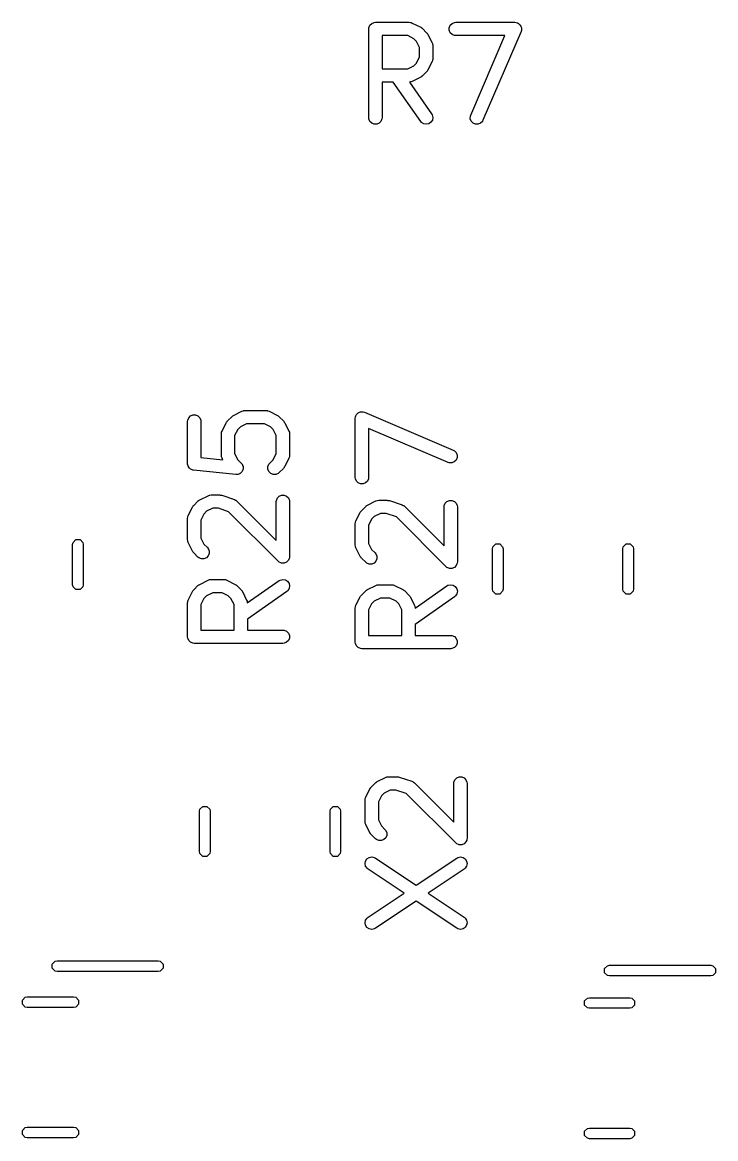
# Model space of a CAD drawing. Header units: inches. Extents: x 1.99 to 4.41, y -4.34 to -2.1.
# Drawn here: x 3.2031 to 3.5106, y -3.0451 to -2.5494 of the extents above; entities that cross this region are included whole.
import ezdxf

# ---------------------------------------------------------------- set-up
doc = ezdxf.new("R2010")
doc.units = ezdxf.units.IN
doc.header["$MEASUREMENT"] = 0
doc.layers.add('BLACK', color=250, linetype='CONTINUOUS')

msp = doc.modelspace()

# ---------------------------------------------------------------- linework, layer by layer
at = {"layer": 'BLACK', "linetype": 'CONTINUOUS'}
for p, q in [((3.35677, -2.55236), (3.35682, -2.55178)), ((3.35677, -2.59173), (3.35677, -2.55236)), ((3.35682, -2.55178), (3.35727, -2.55071)), ((3.35727, -2.55071), (3.35808, -2.5499)), ((3.35808, -2.5499), (3.35914, -2.54946)), ((3.35914, -2.54946), (3.35972, -2.5494)), ((3.35972, -2.5494), (3.37472, -2.5494)), ((3.37472, -2.5494), (3.37529, -2.54946)), ((3.37529, -2.54946), (3.37539, -2.5495)), ((3.37539, -2.5495), (3.3755, -2.54951)), ((3.3755, -2.54951), (3.37604, -2.54971)), ((3.37604, -2.54971), (3.37979, -2.55159)), ((3.37979, -2.55159), (3.38004, -2.55174)), ((3.38004, -2.55174), (3.38011, -2.55177)), ((3.38011, -2.55177), (3.38019, -2.55184)), ((3.38019, -2.55184), (3.38028, -2.5519)), ((3.38028, -2.5519), (3.38033, -2.55196)), ((3.38033, -2.55196), (3.38056, -2.55214)), ((3.38056, -2.55214), (3.38243, -2.55402)), ((3.39245, -2.55178), (3.39289, -2.55071)), ((3.39245, -2.55293), (3.39245, -2.55178)), ((3.39289, -2.55071), (3.3937, -2.5499)), ((3.3937, -2.5499), (3.39477, -2.54946)), ((3.39477, -2.54946), (3.39534, -2.5494)), ((3.39534, -2.5494), (3.42159, -2.5494)), ((3.42159, -2.5494), (3.42216, -2.54946)), ((3.42216, -2.54946), (3.42218, -2.54947)), ((3.42218, -2.54947), (3.4222, -2.54947)), ((3.4222, -2.54947), (3.42271, -2.54969)), ((3.42271, -2.54969), (3.42323, -2.5499)), ((3.42323, -2.5499), (3.42324, -2.54991)), ((3.42324, -2.54991), (3.42326, -2.54992)), ((3.42326, -2.54992), (3.42365, -2.55032)), ((3.42365, -2.55032), (3.42404, -2.55071)), ((3.42404, -2.55071), (3.42405, -2.55073)), ((3.42405, -2.55073), (3.42406, -2.55074)), ((3.42406, -2.55074), (3.42427, -2.55126)), ((3.42427, -2.55126), (3.42448, -2.55178)), ((3.42448, -2.55178), (3.42448, -2.5518)), ((3.42448, -2.5518), (3.42449, -2.55181)), ((3.42449, -2.55181), (3.42448, -2.55237)), ((3.42448, -2.55237), (3.42448, -2.55293)), ((3.37402, -2.55531), (3.36267, -2.55531)), ((3.36267, -2.55531), (3.36267, -2.57002)), ((3.37672, -2.55666), (3.37402, -2.55531)), ((3.37792, -2.55785), (3.37672, -2.55666)), ((3.38243, -2.55402), (3.38262, -2.55424)), ((3.38262, -2.55424), (3.38268, -2.55429)), ((3.38268, -2.55429), (3.38273, -2.55438)), ((3.38273, -2.55438), (3.3828, -2.55446)), ((3.3828, -2.55446), (3.38283, -2.55454)), ((3.38283, -2.55454), (3.38298, -2.55478)), ((3.38298, -2.55478), (3.38486, -2.55853)), ((3.39289, -2.554), (3.39245, -2.55293)), ((3.3937, -2.55481), (3.39289, -2.554)), ((3.39477, -2.55525), (3.3937, -2.55481)), ((3.39534, -2.55531), (3.39477, -2.55525)), ((3.41711, -2.55531), (3.39534, -2.55531)), ((3.402, -2.59056), (3.41711, -2.55531)), ((3.4243, -2.55352), (3.40743, -2.59289)), ((3.42448, -2.55297), (3.4243, -2.55352)), ((3.42448, -2.55293), (3.42448, -2.55295)), ((3.42448, -2.55295), (3.42448, -2.55297)), ((3.37927, -2.56055), (3.37792, -2.55785)), ((3.37927, -2.56478), (3.37927, -2.56055)), ((3.38486, -2.55853), (3.38507, -2.55907)), ((3.38507, -2.55907), (3.38507, -2.55918)), ((3.38507, -2.55918), (3.38511, -2.55928)), ((3.38511, -2.55928), (3.38517, -2.55985)), ((3.38517, -2.55985), (3.38517, -2.56548)), ((3.37672, -2.56868), (3.37792, -2.56748)), ((3.37792, -2.56748), (3.37927, -2.56478)), ((3.38486, -2.5668), (3.38298, -2.57055)), ((3.38507, -2.56626), (3.38486, -2.5668)), ((3.38511, -2.56605), (3.38507, -2.56615)), ((3.38507, -2.56615), (3.38507, -2.56626)), ((3.38517, -2.56548), (3.38511, -2.56605)), ((3.36267, -2.57002), (3.37402, -2.57002)), ((3.37402, -2.57002), (3.37672, -2.56868)), ((3.38243, -2.57132), (3.38056, -2.57319)), ((3.38262, -2.57109), (3.38243, -2.57132)), ((3.38268, -2.57104), (3.38262, -2.57109)), ((3.38273, -2.57095), (3.38268, -2.57104)), ((3.3828, -2.57087), (3.38273, -2.57095)), ((3.38283, -2.5708), (3.3828, -2.57087)), ((3.38298, -2.57055), (3.38283, -2.5708)), ((3.36756, -2.57593), (3.36267, -2.57593)), ((3.36267, -2.57593), (3.36267, -2.59173)), ((3.3798, -2.59342), (3.36756, -2.57593)), ((3.37529, -2.57587), (3.37476, -2.57593)), ((3.37476, -2.57593), (3.38464, -2.59003)), ((3.37539, -2.57583), (3.37529, -2.57587)), ((3.3755, -2.57583), (3.37539, -2.57583)), ((3.37604, -2.57562), (3.3755, -2.57583)), ((3.37979, -2.57374), (3.37604, -2.57562)), ((3.38004, -2.57359), (3.37979, -2.57374)), ((3.38011, -2.57356), (3.38004, -2.57359)), ((3.38019, -2.57349), (3.38011, -2.57356)), ((3.38028, -2.57344), (3.38019, -2.57349)), ((3.38033, -2.57338), (3.38028, -2.57344)), ((3.38056, -2.57319), (3.38033, -2.57338)), ((3.35682, -2.5923), (3.35677, -2.59173)), ((3.35727, -2.59337), (3.35682, -2.5923)), ((3.36262, -2.5923), (3.36218, -2.59337)), ((3.36267, -2.59173), (3.36262, -2.5923)), ((3.38464, -2.59003), (3.38492, -2.59054)), ((3.38492, -2.59054), (3.38517, -2.59166)), ((3.38517, -2.59166), (3.38497, -2.5928)), ((3.40181, -2.59227), (3.40183, -2.59111)), ((3.40224, -2.59334), (3.40181, -2.59227)), ((3.40183, -2.59111), (3.402, -2.59056)), ((3.35808, -2.59418), (3.35727, -2.59337)), ((3.35914, -2.59462), (3.35808, -2.59418)), ((3.3603, -2.59462), (3.35914, -2.59462)), ((3.36136, -2.59418), (3.3603, -2.59462)), ((3.36218, -2.59337), (3.36136, -2.59418)), ((3.38018, -2.59386), (3.3798, -2.59342)), ((3.38115, -2.59448), (3.38018, -2.59386)), ((3.38228, -2.59468), (3.38115, -2.59448)), ((3.38341, -2.59443), (3.38228, -2.59468)), ((3.38435, -2.59377), (3.38341, -2.59443)), ((3.38497, -2.5928), (3.38435, -2.59377)), ((3.40304, -2.59416), (3.40224, -2.59334)), ((3.4041, -2.59461), (3.40304, -2.59416)), ((3.40526, -2.59463), (3.4041, -2.59461)), ((3.40633, -2.5942), (3.40526, -2.59463)), ((3.40715, -2.5934), (3.40633, -2.5942)), ((3.40743, -2.59289), (3.40715, -2.5934)), ((3.27637, -2.7266), (3.27643, -2.72603)), ((3.27643, -2.72603), (3.27687, -2.72496)), ((3.27687, -2.72496), (3.27768, -2.72415)), ((3.27768, -2.72415), (3.27875, -2.72371)), ((3.27875, -2.72371), (3.2799, -2.72371)), ((3.2799, -2.72371), (3.28096, -2.72415)), ((3.28096, -2.72415), (3.28178, -2.72496)), ((3.28178, -2.72496), (3.28222, -2.72603)), ((3.28222, -2.72603), (3.28228, -2.7266)), ((3.29411, -2.72639), (3.29598, -2.72451)), ((3.29598, -2.72451), (3.29621, -2.72433)), ((3.29621, -2.72433), (3.29626, -2.72427)), ((3.29626, -2.72427), (3.29635, -2.72421)), ((3.29635, -2.72421), (3.29643, -2.72415)), ((3.29643, -2.72415), (3.2965, -2.72412)), ((3.2965, -2.72412), (3.29675, -2.72396)), ((3.29675, -2.72396), (3.3005, -2.72209)), ((3.3005, -2.72209), (3.30104, -2.72188)), ((3.30104, -2.72188), (3.30115, -2.72187)), ((3.30115, -2.72187), (3.30124, -2.72183)), ((3.30124, -2.72183), (3.30182, -2.72178)), ((3.30182, -2.72178), (3.31119, -2.72178)), ((3.31119, -2.72178), (3.31177, -2.72183)), ((3.31177, -2.72183), (3.31187, -2.72187)), ((3.31187, -2.72187), (3.31197, -2.72188)), ((3.31197, -2.72188), (3.31252, -2.72209)), ((3.31252, -2.72209), (3.31626, -2.72396)), ((3.31626, -2.72396), (3.31651, -2.72412)), ((3.31651, -2.72412), (3.31658, -2.72415)), ((3.31658, -2.72415), (3.31667, -2.72421)), ((3.31667, -2.72421), (3.31675, -2.72427)), ((3.31675, -2.72427), (3.31681, -2.72433)), ((3.31681, -2.72433), (3.31703, -2.72451)), ((3.31703, -2.72451), (3.31891, -2.72639)), ((3.35078, -2.72522), (3.35084, -2.72464)), ((3.35078, -2.75146), (3.35078, -2.72522)), ((3.35084, -2.7246), (3.35106, -2.72409)), ((3.35084, -2.72462), (3.35084, -2.7246)), ((3.35084, -2.72464), (3.35084, -2.72462)), ((3.35106, -2.72409), (3.35128, -2.72358)), ((3.35128, -2.72358), (3.35129, -2.72356)), ((3.35129, -2.72356), (3.3513, -2.72355)), ((3.3513, -2.72355), (3.3517, -2.72315)), ((3.3517, -2.72315), (3.35209, -2.72276)), ((3.35209, -2.72276), (3.35211, -2.72275)), ((3.35211, -2.72275), (3.35212, -2.72274)), ((3.35212, -2.72274), (3.35264, -2.72253)), ((3.35264, -2.72253), (3.35316, -2.72232)), ((3.35316, -2.72232), (3.35318, -2.72232)), ((3.35318, -2.72232), (3.35319, -2.72231)), ((3.35319, -2.72231), (3.35375, -2.72232)), ((3.35375, -2.72232), (3.35431, -2.72232)), ((3.35431, -2.72232), (3.35433, -2.72233)), ((3.35433, -2.72233), (3.35434, -2.72233)), ((3.35434, -2.72233), (3.3549, -2.7225)), ((3.3549, -2.7225), (3.39427, -2.73937)), ((3.27637, -2.74535), (3.27637, -2.7266)), ((3.28228, -2.7266), (3.28228, -2.74268)), ((3.29147, -2.73145), (3.29168, -2.73091)), ((3.29168, -2.73091), (3.29356, -2.72716)), ((3.29356, -2.72716), (3.29371, -2.72691)), ((3.29371, -2.72691), (3.29374, -2.72684)), ((3.29374, -2.72684), (3.29381, -2.72676)), ((3.29381, -2.72676), (3.29386, -2.72667)), ((3.29386, -2.72667), (3.29392, -2.72662)), ((3.29392, -2.72662), (3.29411, -2.72639)), ((3.29862, -2.73023), (3.29727, -2.73292)), ((3.29982, -2.72903), (3.29862, -2.73023)), ((3.30252, -2.72768), (3.29982, -2.72903)), ((3.3105, -2.72768), (3.30252, -2.72768)), ((3.31319, -2.72903), (3.3105, -2.72768)), ((3.31439, -2.73023), (3.31319, -2.72903)), ((3.31574, -2.73292), (3.31439, -2.73023)), ((3.31891, -2.72639), (3.31909, -2.72662)), ((3.31909, -2.72662), (3.31915, -2.72667)), ((3.31915, -2.72667), (3.31921, -2.72676)), ((3.31921, -2.72676), (3.31927, -2.72684)), ((3.31927, -2.72684), (3.3193, -2.72691)), ((3.3193, -2.72691), (3.31946, -2.72716)), ((3.31946, -2.72716), (3.32133, -2.73091)), ((3.32133, -2.73091), (3.32154, -2.73145)), ((3.39194, -2.7448), (3.35669, -2.72969)), ((3.35669, -2.72969), (3.35669, -2.75146)), ((3.29137, -2.73223), (3.29143, -2.73165)), ((3.29137, -2.7416), (3.29137, -2.73223)), ((3.29143, -2.73165), (3.29147, -2.73155)), ((3.29147, -2.73155), (3.29147, -2.73145)), ((3.29727, -2.73292), (3.29727, -2.7409)), ((3.31574, -2.7409), (3.31574, -2.73292)), ((3.32154, -2.73145), (3.32155, -2.73155)), ((3.32155, -2.73155), (3.32159, -2.73165)), ((3.32159, -2.73165), (3.32165, -2.73223)), ((3.32165, -2.73223), (3.32165, -2.7416)), ((3.29727, -2.7409), (3.29862, -2.7436)), ((3.31439, -2.7436), (3.31574, -2.7409)), ((3.39427, -2.73937), (3.39477, -2.73965)), ((3.39477, -2.73965), (3.39558, -2.74048)), ((3.39558, -2.74048), (3.39601, -2.74155)), ((3.27639, -2.74556), (3.27637, -2.74535)), ((3.27638, -2.74564), (3.27639, -2.74556)), ((3.27641, -2.74571), (3.27638, -2.74564)), ((3.27643, -2.74593), (3.27641, -2.74571)), ((3.27659, -2.74633), (3.27643, -2.74593)), ((3.28228, -2.74268), (3.29205, -2.74366)), ((3.29143, -2.74218), (3.29137, -2.7416)), ((3.29147, -2.74228), (3.29143, -2.74218)), ((3.29147, -2.74238), (3.29147, -2.74228)), ((3.29168, -2.74292), (3.29147, -2.74238)), ((3.29205, -2.74366), (3.29168, -2.74292)), ((3.29862, -2.7436), (3.30016, -2.74514)), ((3.30016, -2.74514), (3.30053, -2.74558)), ((3.30053, -2.74558), (3.30058, -2.74572)), ((3.30058, -2.74572), (3.30068, -2.74584)), ((3.30068, -2.74584), (3.3008, -2.74625)), ((3.31205, -2.74665), (3.31249, -2.74558)), ((3.31249, -2.74558), (3.31286, -2.74514)), ((3.31286, -2.74514), (3.31439, -2.7436)), ((3.32133, -2.74292), (3.31946, -2.74667)), ((3.32154, -2.74238), (3.32133, -2.74292)), ((3.32155, -2.74228), (3.32154, -2.74238)), ((3.32159, -2.74218), (3.32155, -2.74228)), ((3.32165, -2.7416), (3.32159, -2.74218)), ((3.39249, -2.74498), (3.39194, -2.7448)), ((3.39364, -2.74499), (3.39249, -2.74498)), ((3.39471, -2.74456), (3.39364, -2.74499)), ((3.39554, -2.74376), (3.39471, -2.74456)), ((3.39599, -2.7427), (3.39554, -2.74376)), ((3.39601, -2.74155), (3.39599, -2.7427)), ((3.27672, -2.74674), (3.27659, -2.74633)), ((3.27681, -2.74685), (3.27672, -2.74674)), ((3.27687, -2.74699), (3.27681, -2.74685)), ((3.27717, -2.7473), (3.27687, -2.74699)), ((3.27745, -2.74763), (3.27717, -2.7473)), ((3.27758, -2.7477), (3.27745, -2.74763)), ((3.27768, -2.74781), (3.27758, -2.7477)), ((3.27808, -2.74797), (3.27768, -2.74781)), ((3.27846, -2.74817), (3.27808, -2.74797)), ((3.27868, -2.74822), (3.27846, -2.74817)), ((3.27875, -2.74825), (3.27868, -2.74822)), ((3.27882, -2.74825), (3.27875, -2.74825)), ((3.27903, -2.74829), (3.27882, -2.74825)), ((3.29778, -2.75016), (3.27903, -2.74829)), ((3.29836, -2.75016), (3.29778, -2.75016)), ((3.2985, -2.75012), (3.29836, -2.75016)), ((3.29865, -2.75012), (3.2985, -2.75012)), ((3.29905, -2.74996), (3.29865, -2.75012)), ((3.29946, -2.74983), (3.29905, -2.74996)), ((3.29957, -2.74974), (3.29946, -2.74983)), ((3.29971, -2.74968), (3.29957, -2.74974)), ((3.30002, -2.74938), (3.29971, -2.74968)), ((3.30035, -2.7491), (3.30002, -2.74938)), ((3.30042, -2.74897), (3.30035, -2.7491)), ((3.30053, -2.74887), (3.30042, -2.74897)), ((3.30069, -2.74847), (3.30053, -2.74887)), ((3.3009, -2.74809), (3.30069, -2.74847)), ((3.3008, -2.74625), (3.30097, -2.74665)), ((3.30091, -2.74794), (3.3009, -2.74809)), ((3.30097, -2.7478), (3.30091, -2.74794)), ((3.30097, -2.74665), (3.30097, -2.7468)), ((3.30097, -2.7468), (3.30101, -2.74694)), ((3.30101, -2.74694), (3.30097, -2.74737)), ((3.30097, -2.74737), (3.30097, -2.7478)), ((3.31205, -2.7478), (3.31205, -2.74665)), ((3.31249, -2.74887), (3.31205, -2.7478)), ((3.3133, -2.74968), (3.31249, -2.74887)), ((3.31437, -2.75012), (3.3133, -2.74968)), ((3.31552, -2.75012), (3.31437, -2.75012)), ((3.31658, -2.74968), (3.31552, -2.75012)), ((3.31703, -2.74931), (3.31658, -2.74968)), ((3.31891, -2.74744), (3.31703, -2.74931)), ((3.31909, -2.74721), (3.31891, -2.74744)), ((3.31915, -2.74716), (3.31909, -2.74721)), ((3.31921, -2.74707), (3.31915, -2.74716)), ((3.31927, -2.74699), (3.31921, -2.74707)), ((3.3193, -2.74692), (3.31927, -2.74699)), ((3.31946, -2.74667), (3.3193, -2.74692)), ((3.35084, -2.75204), (3.35078, -2.75146)), ((3.35128, -2.7531), (3.35084, -2.75204)), ((3.35209, -2.75392), (3.35128, -2.7531)), ((3.35316, -2.75436), (3.35209, -2.75392)), ((3.35431, -2.75436), (3.35316, -2.75436)), ((3.35537, -2.75392), (3.35431, -2.75436)), ((3.35619, -2.7531), (3.35537, -2.75392)), ((3.35663, -2.75204), (3.35619, -2.7531)), ((3.35669, -2.75146), (3.35663, -2.75204)), ((3.28175, -2.76146), (3.2855, -2.75958)), ((3.2855, -2.75958), (3.28604, -2.75938)), ((3.28604, -2.75938), (3.28615, -2.75937)), ((3.28615, -2.75937), (3.28625, -2.75933)), ((3.28625, -2.75933), (3.28682, -2.75927)), ((3.28682, -2.75927), (3.29057, -2.75927)), ((3.29057, -2.75927), (3.29086, -2.7593)), ((3.29086, -2.7593), (3.29094, -2.75929)), ((3.29094, -2.75929), (3.29104, -2.75932)), ((3.29104, -2.75932), (3.29115, -2.75933)), ((3.29115, -2.75933), (3.29122, -2.75936)), ((3.29122, -2.75936), (3.29151, -2.75942)), ((3.29151, -2.75942), (3.29713, -2.7613)), ((3.3158, -2.76165), (3.31624, -2.76058)), ((3.31624, -2.76058), (3.31705, -2.75977)), ((3.31705, -2.75977), (3.31812, -2.75933)), ((3.31812, -2.75933), (3.31927, -2.75933)), ((3.31927, -2.75933), (3.32033, -2.75977)), ((3.32033, -2.75977), (3.32115, -2.76058)), ((3.32115, -2.76058), (3.32159, -2.76165)), ((3.27668, -2.7684), (3.27856, -2.76465)), ((3.27856, -2.76465), (3.27871, -2.7644)), ((3.27871, -2.7644), (3.27874, -2.76433)), ((3.27874, -2.76433), (3.27881, -2.76425)), ((3.27881, -2.76425), (3.27887, -2.76416)), ((3.27887, -2.76416), (3.27892, -2.76411)), ((3.27892, -2.76411), (3.27911, -2.76389)), ((3.27911, -2.76389), (3.28099, -2.76201)), ((3.28099, -2.76201), (3.28121, -2.76182)), ((3.28121, -2.76182), (3.28126, -2.76177)), ((3.28126, -2.76177), (3.28135, -2.76171)), ((3.28135, -2.76171), (3.28143, -2.76164)), ((3.28143, -2.76164), (3.2815, -2.76161)), ((3.2815, -2.76161), (3.28175, -2.76146)), ((3.28752, -2.76518), (3.28482, -2.76652)), ((3.29009, -2.76518), (3.28752, -2.76518)), ((3.2946, -2.76668), (3.29009, -2.76518)), ((3.29713, -2.7613), (3.29766, -2.76153)), ((3.29766, -2.76153), (3.29774, -2.7616)), ((3.29774, -2.7616), (3.29784, -2.76164)), ((3.29784, -2.76164), (3.29828, -2.76201)), ((3.29828, -2.76201), (3.31574, -2.77947)), ((3.31574, -2.76222), (3.3158, -2.76165)), ((3.31574, -2.77947), (3.31574, -2.76222)), ((3.32159, -2.76165), (3.32165, -2.76222)), ((3.32165, -2.76222), (3.32165, -2.7866)), ((3.35352, -2.76625), (3.35539, -2.76437)), ((3.35539, -2.76437), (3.35562, -2.76419)), ((3.35562, -2.76419), (3.35567, -2.76413)), ((3.35567, -2.76413), (3.35576, -2.76407)), ((3.35576, -2.76407), (3.35584, -2.76401)), ((3.35584, -2.76401), (3.35591, -2.76398)), ((3.35591, -2.76398), (3.35616, -2.76382)), ((3.35616, -2.76382), (3.35991, -2.76194)), ((3.35991, -2.76194), (3.36045, -2.76174)), ((3.36045, -2.76174), (3.36056, -2.76173)), ((3.36056, -2.76173), (3.36066, -2.76169)), ((3.36066, -2.76169), (3.36123, -2.76163)), ((3.36123, -2.76163), (3.36498, -2.76163)), ((3.36498, -2.76163), (3.36527, -2.76166)), ((3.36527, -2.76166), (3.36535, -2.76166)), ((3.36535, -2.76166), (3.36545, -2.76168)), ((3.36545, -2.76168), (3.36556, -2.76169)), ((3.36556, -2.76169), (3.36563, -2.76172)), ((3.36563, -2.76172), (3.36592, -2.76178)), ((3.36592, -2.76178), (3.37154, -2.76366)), ((3.37154, -2.76366), (3.37207, -2.7639)), ((3.37207, -2.7639), (3.37215, -2.76396)), ((3.37215, -2.76396), (3.37225, -2.76401)), ((3.37225, -2.76401), (3.37269, -2.76437)), ((3.37269, -2.76437), (3.39015, -2.78183)), ((3.39015, -2.76459), (3.39021, -2.76401)), ((3.39015, -2.78183), (3.39015, -2.76459)), ((3.39021, -2.76401), (3.39065, -2.76295)), ((3.39065, -2.76295), (3.39146, -2.76213)), ((3.39146, -2.76213), (3.39253, -2.76169)), ((3.39253, -2.76169), (3.39368, -2.76169)), ((3.39368, -2.76169), (3.39474, -2.76213)), ((3.39474, -2.76213), (3.39556, -2.76295)), ((3.39556, -2.76295), (3.396, -2.76401)), ((3.396, -2.76401), (3.39606, -2.76459)), ((3.39606, -2.76459), (3.39606, -2.78896)), ((3.27637, -2.76972), (3.27643, -2.76915)), ((3.27637, -2.7791), (3.27637, -2.76972)), ((3.27643, -2.76915), (3.27647, -2.76905)), ((3.27647, -2.76905), (3.27648, -2.76894)), ((3.27648, -2.76894), (3.27668, -2.7684)), ((3.28363, -2.76772), (3.28228, -2.77042)), ((3.28228, -2.77042), (3.28228, -2.7784)), ((3.28482, -2.76652), (3.28363, -2.76772)), ((3.31661, -2.78868), (3.2946, -2.76668)), ((3.35089, -2.7713), (3.35109, -2.77076)), ((3.35109, -2.77076), (3.35297, -2.76701)), ((3.35297, -2.76701), (3.35312, -2.76677)), ((3.35312, -2.76677), (3.35315, -2.76669)), ((3.35315, -2.76669), (3.35322, -2.76661)), ((3.35322, -2.76661), (3.35328, -2.76652)), ((3.35328, -2.76652), (3.35333, -2.76647)), ((3.35333, -2.76647), (3.35352, -2.76625)), ((3.35803, -2.77008), (3.35669, -2.77278)), ((3.35923, -2.76889), (3.35803, -2.77008)), ((3.36193, -2.76754), (3.35923, -2.76889)), ((3.3645, -2.76754), (3.36193, -2.76754)), ((3.36901, -2.76904), (3.3645, -2.76754)), ((3.39102, -2.79105), (3.36901, -2.76904)), ((3.35078, -2.77208), (3.35084, -2.77151)), ((3.35078, -2.78146), (3.35078, -2.77208)), ((3.35084, -2.77151), (3.35088, -2.77141)), ((3.35088, -2.77141), (3.35089, -2.7713)), ((3.35669, -2.77278), (3.35669, -2.78076)), ((3.22539, -2.78122), (3.22557, -2.78031)), ((3.22557, -2.78031), (3.22685, -2.77904)), ((3.22685, -2.77904), (3.22866, -2.77904)), ((3.22866, -2.77904), (3.22994, -2.78031)), ((3.22994, -2.78031), (3.23012, -2.78122)), ((3.27643, -2.77967), (3.27637, -2.7791)), ((3.27647, -2.77977), (3.27643, -2.77967)), ((3.27648, -2.77988), (3.27647, -2.77977)), ((3.27668, -2.78042), (3.27648, -2.77988)), ((3.27856, -2.78417), (3.27668, -2.78042)), ((3.28228, -2.7784), (3.28363, -2.7811)), ((3.22539, -2.7991), (3.22539, -2.78122)), ((3.23012, -2.78122), (3.23012, -2.7991)), ((3.27871, -2.78441), (3.27856, -2.78417)), ((3.27874, -2.78449), (3.27871, -2.78441)), ((3.27881, -2.78457), (3.27874, -2.78449)), ((3.27887, -2.78466), (3.27881, -2.78457)), ((3.27892, -2.78471), (3.27887, -2.78466)), ((3.27911, -2.78493), (3.27892, -2.78471)), ((3.28099, -2.78681), (3.27911, -2.78493)), ((3.28363, -2.7811), (3.28516, -2.78263)), ((3.28516, -2.78263), (3.28553, -2.78308)), ((3.28553, -2.78308), (3.28597, -2.78414)), ((3.28597, -2.7853), (3.28553, -2.78636)), ((3.28597, -2.78414), (3.28597, -2.7853)), ((3.35084, -2.78203), (3.35078, -2.78146)), ((3.35088, -2.78213), (3.35084, -2.78203)), ((3.35089, -2.78224), (3.35088, -2.78213)), ((3.35109, -2.78278), (3.35089, -2.78224)), ((3.35297, -2.78653), (3.35109, -2.78278)), ((3.35669, -2.78076), (3.35803, -2.78346)), ((3.35803, -2.78346), (3.35957, -2.78499)), ((3.35957, -2.78499), (3.35994, -2.78544)), ((3.35994, -2.78544), (3.36038, -2.78651)), ((3.41161, -2.78319), (3.41179, -2.78228)), ((3.41161, -2.80107), (3.41161, -2.78319)), ((3.41179, -2.78228), (3.41307, -2.781)), ((3.41307, -2.781), (3.41488, -2.781)), ((3.41488, -2.781), (3.41616, -2.78228)), ((3.41616, -2.78228), (3.41634, -2.78319)), ((3.41634, -2.78319), (3.41634, -2.80107)), ((3.46949, -2.78319), (3.46967, -2.78228)), ((3.46949, -2.80107), (3.46949, -2.78319)), ((3.46967, -2.78228), (3.47095, -2.781)), ((3.47095, -2.781), (3.47275, -2.781)), ((3.47275, -2.781), (3.47403, -2.78228)), ((3.47403, -2.78228), (3.47421, -2.78319)), ((3.47421, -2.78319), (3.47421, -2.80107)), ((3.28143, -2.78718), (3.28099, -2.78681)), ((3.2825, -2.78762), (3.28143, -2.78718)), ((3.28365, -2.78762), (3.2825, -2.78762)), ((3.28471, -2.78718), (3.28365, -2.78762)), ((3.28553, -2.78636), (3.28471, -2.78718)), ((3.31705, -2.78905), (3.31661, -2.78868)), ((3.31781, -2.78936), (3.31705, -2.78905)), ((3.31812, -2.78949), (3.31781, -2.78936)), ((3.31927, -2.78949), (3.31812, -2.78949)), ((3.31812, -2.78949), (3.31812, -2.78949)), ((3.32033, -2.78905), (3.31927, -2.78949)), ((3.32115, -2.78824), (3.32033, -2.78905)), ((3.32146, -2.78748), (3.32115, -2.78824)), ((3.32159, -2.78717), (3.32146, -2.78748)), ((3.32165, -2.7866), (3.32159, -2.78717)), ((3.35312, -2.78678), (3.35297, -2.78653)), ((3.35315, -2.78685), (3.35312, -2.78678)), ((3.35322, -2.78693), (3.35315, -2.78685)), ((3.35328, -2.78702), (3.35322, -2.78693)), ((3.35333, -2.78707), (3.35328, -2.78702)), ((3.35352, -2.7873), (3.35333, -2.78707)), ((3.35539, -2.78917), (3.35352, -2.7873)), ((3.35584, -2.78954), (3.35539, -2.78917)), ((3.35691, -2.78998), (3.35584, -2.78954)), ((3.35806, -2.78998), (3.35691, -2.78998)), ((3.35912, -2.78954), (3.35806, -2.78998)), ((3.35994, -2.78872), (3.35912, -2.78954)), ((3.36038, -2.78766), (3.35994, -2.78872)), ((3.36038, -2.78651), (3.36038, -2.78766)), ((3.39556, -2.7906), (3.39474, -2.79141)), ((3.39587, -2.78985), (3.39556, -2.7906)), ((3.396, -2.78953), (3.39587, -2.78985)), ((3.39606, -2.78896), (3.396, -2.78953)), ((3.39146, -2.79141), (3.39102, -2.79105)), ((3.39222, -2.79172), (3.39146, -2.79141)), ((3.39253, -2.79185), (3.39222, -2.79172)), ((3.39368, -2.79185), (3.39253, -2.79185)), ((3.39253, -2.79185), (3.39253, -2.79185)), ((3.39474, -2.79141), (3.39368, -2.79185)), ((3.22557, -2.8), (3.22539, -2.7991)), ((3.22685, -2.80128), (3.22557, -2.8)), ((3.22994, -2.8), (3.22866, -2.80128)), ((3.23012, -2.7991), (3.22994, -2.8)), ((3.27911, -2.80138), (3.28099, -2.79951)), ((3.28099, -2.79951), (3.28121, -2.79932)), ((3.28121, -2.79932), (3.28126, -2.79926)), ((3.28126, -2.79926), (3.28135, -2.7992)), ((3.28135, -2.7992), (3.28143, -2.79914)), ((3.28143, -2.79914), (3.2815, -2.79911)), ((3.2815, -2.79911), (3.28175, -2.79895)), ((3.28175, -2.79895), (3.2855, -2.79708)), ((3.2855, -2.79708), (3.28604, -2.79687)), ((3.28604, -2.79687), (3.28615, -2.79686)), ((3.28615, -2.79686), (3.28625, -2.79682)), ((3.28625, -2.79682), (3.28682, -2.79677)), ((3.28682, -2.79677), (3.29245, -2.79677)), ((3.29245, -2.79677), (3.29302, -2.79682)), ((3.29302, -2.79682), (3.29312, -2.79686)), ((3.29312, -2.79686), (3.29323, -2.79687)), ((3.29323, -2.79687), (3.29377, -2.79708)), ((3.29377, -2.79708), (3.29752, -2.79895)), ((3.29752, -2.79895), (3.29776, -2.79911)), ((3.29776, -2.79911), (3.29784, -2.79914)), ((3.29784, -2.79914), (3.29792, -2.7992)), ((3.29792, -2.7992), (3.29801, -2.79926)), ((3.29801, -2.79926), (3.29806, -2.79932)), ((3.29806, -2.79932), (3.29828, -2.79951)), ((3.29828, -2.79951), (3.30016, -2.80138)), ((3.30289, -2.80717), (3.317, -2.7973)), ((3.317, -2.7973), (3.3175, -2.79702)), ((3.3175, -2.79702), (3.31863, -2.79677)), ((3.31863, -2.79677), (3.31976, -2.79697)), ((3.31976, -2.79697), (3.32074, -2.79759)), ((3.32074, -2.79759), (3.3214, -2.79853)), ((3.3214, -2.79853), (3.32165, -2.79965)), ((3.32165, -2.79965), (3.32145, -2.80079)), ((3.35616, -2.80131), (3.35991, -2.79944)), ((3.35991, -2.79944), (3.36045, -2.79923)), ((3.36045, -2.79923), (3.36056, -2.79923)), ((3.36056, -2.79923), (3.36066, -2.79918)), ((3.36066, -2.79918), (3.36123, -2.79913)), ((3.36123, -2.79913), (3.36686, -2.79913)), ((3.36686, -2.79913), (3.36743, -2.79918)), ((3.36743, -2.79918), (3.36753, -2.79923)), ((3.36753, -2.79923), (3.36764, -2.79923)), ((3.36764, -2.79923), (3.36818, -2.79944)), ((3.36818, -2.79944), (3.37193, -2.80131)), ((3.3773, -2.80954), (3.39141, -2.79966)), ((3.39141, -2.79966), (3.39191, -2.79938)), ((3.39191, -2.79938), (3.39304, -2.79913)), ((3.39304, -2.79913), (3.39417, -2.79933)), ((3.39417, -2.79933), (3.39515, -2.79995)), ((3.39515, -2.79995), (3.39581, -2.80089)), ((3.22866, -2.80128), (3.22685, -2.80128)), ((3.27668, -2.8059), (3.27856, -2.80215)), ((3.27856, -2.80215), (3.27871, -2.8019)), ((3.27871, -2.8019), (3.27874, -2.80183)), ((3.27874, -2.80183), (3.27881, -2.80175)), ((3.27881, -2.80175), (3.27887, -2.80166)), ((3.27887, -2.80166), (3.27892, -2.80161)), ((3.27892, -2.80161), (3.27911, -2.80138)), ((3.28363, -2.80522), (3.28228, -2.80791)), ((3.28482, -2.80402), (3.28363, -2.80522)), ((3.28752, -2.80267), (3.28482, -2.80402)), ((3.29175, -2.80267), (3.28752, -2.80267)), ((3.29445, -2.80402), (3.29175, -2.80267)), ((3.29564, -2.80522), (3.29445, -2.80402)), ((3.29699, -2.80791), (3.29564, -2.80522)), ((3.30016, -2.80138), (3.30034, -2.80161)), ((3.30034, -2.80161), (3.3004, -2.80166)), ((3.3004, -2.80166), (3.30046, -2.80175)), ((3.30046, -2.80175), (3.30053, -2.80183)), ((3.30053, -2.80183), (3.30056, -2.8019)), ((3.30056, -2.8019), (3.30071, -2.80215)), ((3.30071, -2.80215), (3.30259, -2.8059)), ((3.32039, -2.80214), (3.3029, -2.81438)), ((3.32083, -2.80176), (3.32039, -2.80214)), ((3.32145, -2.80079), (3.32083, -2.80176)), ((3.35109, -2.80826), (3.35297, -2.80451)), ((3.35297, -2.80451), (3.35312, -2.80426)), ((3.35312, -2.80426), (3.35315, -2.80419)), ((3.35315, -2.80419), (3.35322, -2.80411)), ((3.35322, -2.80411), (3.35328, -2.80402)), ((3.35328, -2.80402), (3.35333, -2.80397)), ((3.35333, -2.80397), (3.35352, -2.80374)), ((3.35352, -2.80374), (3.35539, -2.80187)), ((3.35539, -2.80187), (3.35562, -2.80168)), ((3.35562, -2.80168), (3.35567, -2.80162)), ((3.35567, -2.80162), (3.35576, -2.80157)), ((3.35576, -2.80157), (3.35584, -2.8015)), ((3.35584, -2.8015), (3.35591, -2.80147)), ((3.35591, -2.80147), (3.35616, -2.80131)), ((3.36193, -2.80503), (3.35923, -2.80638)), ((3.36616, -2.80503), (3.36193, -2.80503)), ((3.36886, -2.80638), (3.36616, -2.80503)), ((3.37193, -2.80131), (3.37217, -2.80147)), ((3.37217, -2.80147), (3.37225, -2.8015)), ((3.37225, -2.8015), (3.37233, -2.80157)), ((3.37233, -2.80157), (3.37242, -2.80162)), ((3.37242, -2.80162), (3.37247, -2.80168)), ((3.37247, -2.80168), (3.37269, -2.80187)), ((3.37269, -2.80187), (3.37457, -2.80374)), ((3.37457, -2.80374), (3.37475, -2.80397)), ((3.37475, -2.80397), (3.37481, -2.80402)), ((3.37481, -2.80402), (3.37487, -2.80411)), ((3.37487, -2.80411), (3.37494, -2.80419)), ((3.37494, -2.80419), (3.37497, -2.80426)), ((3.37497, -2.80426), (3.37512, -2.80451)), ((3.37512, -2.80451), (3.377, -2.80826)), ((3.3948, -2.8045), (3.37731, -2.81674)), ((3.39524, -2.80412), (3.3948, -2.8045)), ((3.39585, -2.80315), (3.39524, -2.80412)), ((3.39581, -2.80089), (3.39606, -2.80202)), ((3.39606, -2.80202), (3.39585, -2.80315)), ((3.41179, -2.80197), (3.41161, -2.80107)), ((3.41307, -2.80325), (3.41179, -2.80197)), ((3.41488, -2.80325), (3.41307, -2.80325)), ((3.41616, -2.80197), (3.41488, -2.80325)), ((3.41634, -2.80107), (3.41616, -2.80197)), ((3.46967, -2.80197), (3.46949, -2.80107)), ((3.47095, -2.80325), (3.46967, -2.80197)), ((3.47275, -2.80325), (3.47095, -2.80325)), ((3.47403, -2.80197), (3.47275, -2.80325)), ((3.47421, -2.80107), (3.47403, -2.80197)), ((3.27637, -2.80722), (3.27643, -2.80664)), ((3.27637, -2.82222), (3.27637, -2.80722)), ((3.27643, -2.80664), (3.27647, -2.80654)), ((3.27647, -2.80654), (3.27648, -2.80644)), ((3.27648, -2.80644), (3.27668, -2.8059)), ((3.28228, -2.80791), (3.28228, -2.81926)), ((3.29699, -2.81926), (3.29699, -2.80791)), ((3.30259, -2.8059), (3.30279, -2.80644)), ((3.30279, -2.80644), (3.3028, -2.80654)), ((3.3028, -2.80654), (3.30284, -2.80664)), ((3.30284, -2.80664), (3.30289, -2.80717)), ((3.35078, -2.80958), (3.35084, -2.809)), ((3.35078, -2.82458), (3.35078, -2.80958)), ((3.35084, -2.809), (3.35088, -2.80891)), ((3.35088, -2.80891), (3.35089, -2.8088)), ((3.35089, -2.8088), (3.35109, -2.80826)), ((3.35803, -2.80758), (3.35669, -2.81028)), ((3.35669, -2.81028), (3.35669, -2.82163)), ((3.35923, -2.80638), (3.35803, -2.80758)), ((3.37005, -2.80758), (3.36886, -2.80638)), ((3.3714, -2.81028), (3.37005, -2.80758)), ((3.3714, -2.82163), (3.3714, -2.81028)), ((3.377, -2.80826), (3.3772, -2.8088)), ((3.3772, -2.8088), (3.37721, -2.80891)), ((3.37721, -2.80891), (3.37725, -2.809)), ((3.37725, -2.809), (3.3773, -2.80954)), ((3.3029, -2.81438), (3.3029, -2.81926)), ((3.28228, -2.81926), (3.29699, -2.81926)), ((3.3029, -2.81926), (3.31869, -2.81926)), ((3.31869, -2.81926), (3.31927, -2.81932)), ((3.31927, -2.81932), (3.32033, -2.81976)), ((3.32033, -2.81976), (3.32115, -2.82058)), ((3.37731, -2.81674), (3.37731, -2.82163)), ((3.27643, -2.82279), (3.27637, -2.82222)), ((3.27687, -2.82386), (3.27643, -2.82279)), ((3.27768, -2.82467), (3.27687, -2.82386)), ((3.27875, -2.82511), (3.27768, -2.82467)), ((3.27932, -2.82517), (3.27875, -2.82511)), ((3.31869, -2.82517), (3.27932, -2.82517)), ((3.31927, -2.82511), (3.31869, -2.82517)), ((3.32033, -2.82467), (3.31927, -2.82511)), ((3.32115, -2.82386), (3.32033, -2.82467)), ((3.32115, -2.82058), (3.32159, -2.82164)), ((3.32159, -2.82279), (3.32115, -2.82386)), ((3.32159, -2.82164), (3.32159, -2.82279)), ((3.35084, -2.82515), (3.35078, -2.82458)), ((3.35128, -2.82622), (3.35084, -2.82515)), ((3.35669, -2.82163), (3.3714, -2.82163)), ((3.37731, -2.82163), (3.3931, -2.82163)), ((3.3931, -2.82163), (3.39368, -2.82168)), ((3.39368, -2.82168), (3.39474, -2.82212)), ((3.39474, -2.82212), (3.39556, -2.82294)), ((3.39556, -2.82294), (3.396, -2.824)), ((3.396, -2.82515), (3.39556, -2.82622)), ((3.396, -2.824), (3.396, -2.82515)), ((3.35209, -2.82703), (3.35128, -2.82622)), ((3.35316, -2.82747), (3.35209, -2.82703)), ((3.35373, -2.82753), (3.35316, -2.82747)), ((3.3931, -2.82753), (3.35373, -2.82753)), ((3.39368, -2.82747), (3.3931, -2.82753)), ((3.39474, -2.82703), (3.39368, -2.82747)), ((3.39556, -2.82622), (3.39474, -2.82703)), ((3.36049, -2.88656), (3.36424, -2.88469)), ((3.36424, -2.88469), (3.36478, -2.88448)), ((3.36478, -2.88448), (3.36489, -2.88447)), ((3.36489, -2.88447), (3.36499, -2.88443)), ((3.36499, -2.88443), (3.36556, -2.88437)), ((3.36556, -2.88437), (3.36931, -2.88437)), ((3.36931, -2.88437), (3.3696, -2.8844)), ((3.3696, -2.8844), (3.36968, -2.8844)), ((3.36968, -2.8844), (3.36978, -2.88442)), ((3.36978, -2.88442), (3.36989, -2.88443)), ((3.36989, -2.88443), (3.36996, -2.88446)), ((3.36996, -2.88446), (3.37025, -2.88453)), ((3.37025, -2.88453), (3.37587, -2.8864)), ((3.39579, -2.88487), (3.39686, -2.88443)), ((3.39686, -2.88443), (3.39801, -2.88443)), ((3.39801, -2.88443), (3.39907, -2.88487)), ((3.35542, -2.89351), (3.3573, -2.88976)), ((3.3573, -2.88976), (3.35745, -2.88951)), ((3.35745, -2.88951), (3.35748, -2.88944)), ((3.35748, -2.88944), (3.35755, -2.88935)), ((3.35755, -2.88935), (3.35761, -2.88927)), ((3.35761, -2.88927), (3.35766, -2.88921)), ((3.35766, -2.88921), (3.35785, -2.88899)), ((3.35785, -2.88899), (3.35973, -2.88711)), ((3.35973, -2.88711), (3.35995, -2.88693)), ((3.35995, -2.88693), (3.36, -2.88687)), ((3.36, -2.88687), (3.36009, -2.88681)), ((3.36009, -2.88681), (3.36017, -2.88675)), ((3.36017, -2.88675), (3.36024, -2.88672)), ((3.36024, -2.88672), (3.36049, -2.88656)), ((3.37587, -2.8864), (3.3764, -2.88664)), ((3.3764, -2.88664), (3.37648, -2.88671)), ((3.37648, -2.88671), (3.37658, -2.88675)), ((3.37658, -2.88675), (3.37702, -2.88711)), ((3.37702, -2.88711), (3.39448, -2.90457)), ((3.39448, -2.88733), (3.39454, -2.88675)), ((3.39448, -2.90457), (3.39448, -2.88733)), ((3.39454, -2.88675), (3.39498, -2.88569)), ((3.39498, -2.88569), (3.39579, -2.88487)), ((3.39907, -2.88487), (3.39989, -2.88569)), ((3.39989, -2.88569), (3.40033, -2.88675)), ((3.40033, -2.88675), (3.40039, -2.88733)), ((3.40039, -2.88733), (3.40039, -2.9117)), ((3.35511, -2.89483), (3.35517, -2.89425)), ((3.35517, -2.89425), (3.35521, -2.89415)), ((3.35521, -2.89415), (3.35522, -2.89405)), ((3.35522, -2.89405), (3.35542, -2.89351)), ((3.36237, -2.89283), (3.36102, -2.89552)), ((3.36356, -2.89163), (3.36237, -2.89283)), ((3.36626, -2.89028), (3.36356, -2.89163)), ((3.36883, -2.89028), (3.36626, -2.89028)), ((3.37334, -2.89178), (3.36883, -2.89028)), ((3.39535, -2.91379), (3.37334, -2.89178)), ((3.28169, -2.89972), (3.28187, -2.89882)), ((3.28187, -2.89882), (3.28315, -2.89754)), ((3.28315, -2.89754), (3.28496, -2.89754)), ((3.28496, -2.89754), (3.28624, -2.89882)), ((3.28624, -2.89882), (3.28642, -2.89972)), ((3.33957, -2.89972), (3.33975, -2.89882)), ((3.33975, -2.89882), (3.34103, -2.89754)), ((3.34103, -2.89754), (3.34283, -2.89754)), ((3.34283, -2.89754), (3.34411, -2.89882)), ((3.34411, -2.89882), (3.34429, -2.89972)), ((3.35511, -2.9042), (3.35511, -2.89483)), ((3.36102, -2.89552), (3.36102, -2.9035)), ((3.28169, -2.9176), (3.28169, -2.89972)), ((3.28642, -2.89972), (3.28642, -2.9176)), ((3.33957, -2.9176), (3.33957, -2.89972)), ((3.34429, -2.89972), (3.34429, -2.9176)), ((3.35517, -2.90478), (3.35511, -2.9042)), ((3.36102, -2.9035), (3.36237, -2.9062)), ((3.35521, -2.90487), (3.35517, -2.90478)), ((3.35522, -2.90498), (3.35521, -2.90487)), ((3.35542, -2.90552), (3.35522, -2.90498)), ((3.3573, -2.90927), (3.35542, -2.90552)), ((3.35745, -2.90952), (3.3573, -2.90927)), ((3.35748, -2.90959), (3.35745, -2.90952)), ((3.35755, -2.90967), (3.35748, -2.90959)), ((3.36237, -2.9062), (3.3639, -2.90774)), ((3.3639, -2.90774), (3.36427, -2.90818)), ((3.36427, -2.90818), (3.36471, -2.90925)), ((3.36471, -2.90925), (3.36471, -2.9104)), ((3.35761, -2.90976), (3.35755, -2.90967)), ((3.35766, -2.90981), (3.35761, -2.90976)), ((3.35785, -2.91004), (3.35766, -2.90981)), ((3.35973, -2.91191), (3.35785, -2.91004)), ((3.36017, -2.91228), (3.35973, -2.91191)), ((3.36124, -2.91272), (3.36017, -2.91228)), ((3.36239, -2.91272), (3.36124, -2.91272)), ((3.36345, -2.91228), (3.36239, -2.91272)), ((3.36427, -2.91146), (3.36345, -2.91228)), ((3.36471, -2.9104), (3.36427, -2.91146)), ((3.39579, -2.91415), (3.39535, -2.91379)), ((3.39655, -2.91447), (3.39579, -2.91415)), ((3.39686, -2.91459), (3.39655, -2.91447)), ((3.39907, -2.91415), (3.39801, -2.91459)), ((3.39989, -2.91334), (3.39907, -2.91415)), ((3.4002, -2.91259), (3.39989, -2.91334)), ((3.40033, -2.91227), (3.4002, -2.91259)), ((3.40039, -2.9117), (3.40033, -2.91227)), ((3.28187, -2.9185), (3.28169, -2.9176)), ((3.28315, -2.91978), (3.28187, -2.9185)), ((3.28624, -2.9185), (3.28496, -2.91978)), ((3.28642, -2.9176), (3.28624, -2.9185)), ((3.33975, -2.9185), (3.33957, -2.9176)), ((3.34103, -2.91978), (3.33975, -2.9185)), ((3.34411, -2.9185), (3.34283, -2.91978)), ((3.34429, -2.9176), (3.34411, -2.9185)), ((3.39801, -2.91459), (3.39686, -2.91459)), ((3.39686, -2.91459), (3.39686, -2.91459)), ((3.28496, -2.91978), (3.28315, -2.91978)), ((3.34283, -2.91978), (3.34103, -2.91978)), ((3.35511, -2.92295), (3.35533, -2.92182)), ((3.35534, -2.92408), (3.35511, -2.92295)), ((3.35533, -2.92182), (3.35597, -2.92086)), ((3.35598, -2.92504), (3.35534, -2.92408)), ((3.35597, -2.92086), (3.35693, -2.92022)), ((3.35693, -2.92022), (3.35806, -2.91999)), ((3.35806, -2.91999), (3.35919, -2.92022)), ((3.35919, -2.92022), (3.3597, -2.92049)), ((3.3597, -2.92049), (3.37775, -2.93252)), ((3.37775, -2.93252), (3.3958, -2.92049)), ((3.3958, -2.92049), (3.39631, -2.92022)), ((3.39631, -2.92022), (3.39744, -2.91999)), ((3.39744, -2.91999), (3.39857, -2.92022)), ((3.39857, -2.92022), (3.39952, -2.92086)), ((3.39952, -2.92086), (3.40016, -2.92182)), ((3.40016, -2.92408), (3.39952, -2.92504)), ((3.40016, -2.92182), (3.40039, -2.92295)), ((3.40039, -2.92295), (3.40016, -2.92408)), ((3.35643, -2.9254), (3.35598, -2.92504)), ((3.37243, -2.93607), (3.35643, -2.9254)), ((3.39907, -2.9254), (3.38307, -2.93607)), ((3.39952, -2.92504), (3.39907, -2.9254)), ((3.35643, -2.94674), (3.37243, -2.93607)), ((3.38307, -2.93607), (3.39907, -2.94674)), ((3.37775, -2.93962), (3.3597, -2.95165)), ((3.3958, -2.95165), (3.37775, -2.93962)), ((3.35511, -2.94919), (3.35534, -2.94806)), ((3.35533, -2.95032), (3.35511, -2.94919)), ((3.35534, -2.94806), (3.35598, -2.9471)), ((3.35598, -2.9471), (3.35643, -2.94674)), ((3.39907, -2.94674), (3.39952, -2.9471)), ((3.39952, -2.9471), (3.40016, -2.94806)), ((3.40016, -2.94806), (3.40039, -2.94919)), ((3.40039, -2.94919), (3.40016, -2.95032)), ((3.35597, -2.95128), (3.35533, -2.95032)), ((3.35693, -2.95192), (3.35597, -2.95128)), ((3.35806, -2.95215), (3.35693, -2.95192)), ((3.35919, -2.95192), (3.35806, -2.95215)), ((3.3597, -2.95165), (3.35919, -2.95192)), ((3.39631, -2.95192), (3.3958, -2.95165)), ((3.39744, -2.95215), (3.39631, -2.95192)), ((3.39857, -2.95192), (3.39744, -2.95215)), ((3.39952, -2.95128), (3.39857, -2.95192)), ((3.40016, -2.95032), (3.39952, -2.95128)), ((3.21632, -2.9676), (3.2176, -2.96632)), ((3.21632, -2.96941), (3.21632, -2.9676)), ((3.2176, -2.96632), (3.2185, -2.96614)), ((3.2185, -2.96614), (3.26339, -2.96614)), ((3.26339, -2.96614), (3.26429, -2.96632)), ((3.26429, -2.96632), (3.26557, -2.9676)), ((3.26557, -2.9676), (3.26557, -2.96941)), ((3.4614, -2.96957), (3.46268, -2.96829)), ((3.46268, -2.96829), (3.46358, -2.96811)), ((3.46358, -2.96811), (3.50846, -2.96811)), ((3.50846, -2.96811), (3.50937, -2.96829)), ((3.50937, -2.96829), (3.51065, -2.96957)), ((3.2176, -2.97069), (3.21632, -2.96941)), ((3.2185, -2.97087), (3.2176, -2.97069)), ((3.26339, -2.97087), (3.2185, -2.97087)), ((3.26429, -2.97069), (3.26339, -2.97087)), ((3.26557, -2.96941), (3.26429, -2.97069)), ((3.4614, -2.97138), (3.4614, -2.96957)), ((3.46268, -2.97265), (3.4614, -2.97138)), ((3.46358, -2.97283), (3.46268, -2.97265)), ((3.50846, -2.97283), (3.46358, -2.97283)), ((3.50937, -2.97265), (3.50846, -2.97283)), ((3.51065, -2.97138), (3.50937, -2.97265)), ((3.51065, -2.96957), (3.51065, -2.97138)), ((3.20308, -2.98354), (3.20436, -2.98227)), ((3.20308, -2.98535), (3.20308, -2.98354)), ((3.20436, -2.98227), (3.20527, -2.98209)), ((3.20527, -2.98209), (3.22584, -2.98209)), ((3.22584, -2.98209), (3.22674, -2.98227)), ((3.22674, -2.98227), (3.22802, -2.98354)), ((3.22802, -2.98354), (3.22802, -2.98535)), ((3.45246, -2.98394), (3.45374, -2.98266)), ((3.45246, -2.98575), (3.45246, -2.98394)), ((3.45374, -2.98266), (3.45464, -2.98248)), ((3.45464, -2.98248), (3.47252, -2.98248)), ((3.47252, -2.98248), (3.47343, -2.98266)), ((3.47343, -2.98266), (3.4747, -2.98394)), ((3.4747, -2.98394), (3.4747, -2.98575)), ((3.20436, -2.98663), (3.20308, -2.98535)), ((3.20527, -2.98681), (3.20436, -2.98663)), ((3.22584, -2.98681), (3.20527, -2.98681)), ((3.22674, -2.98663), (3.22584, -2.98681)), ((3.22802, -2.98535), (3.22674, -2.98663)), ((3.45374, -2.98702), (3.45246, -2.98575)), ((3.45464, -2.9872), (3.45374, -2.98702)), ((3.47252, -2.9872), (3.45464, -2.9872)), ((3.47343, -2.98702), (3.47252, -2.9872)), ((3.4747, -2.98575), (3.47343, -2.98702)), ((3.20308, -3.04142), (3.20436, -3.04014)), ((3.20308, -3.04323), (3.20308, -3.04142)), ((3.20436, -3.04451), (3.20308, -3.04323)), ((3.20436, -3.04014), (3.20527, -3.03996)), ((3.20527, -3.03996), (3.22584, -3.03996)), ((3.22584, -3.03996), (3.22674, -3.04014)), ((3.22674, -3.04014), (3.22802, -3.04142)), ((3.22802, -3.04323), (3.22674, -3.04451)), ((3.22802, -3.04142), (3.22802, -3.04323)), ((3.45246, -3.04181), (3.45374, -3.04053)), ((3.45246, -3.04362), (3.45246, -3.04181)), ((3.45374, -3.04053), (3.45464, -3.04035)), ((3.45464, -3.04035), (3.47252, -3.04035)), ((3.47252, -3.04035), (3.47343, -3.04053)), ((3.47343, -3.04053), (3.4747, -3.04181)), ((3.4747, -3.04181), (3.4747, -3.04362)), ((3.20527, -3.04469), (3.20436, -3.04451)), ((3.22584, -3.04469), (3.20527, -3.04469)), ((3.22674, -3.04451), (3.22584, -3.04469)), ((3.45374, -3.0449), (3.45246, -3.04362)), ((3.45464, -3.04508), (3.45374, -3.0449)), ((3.47252, -3.04508), (3.45464, -3.04508)), ((3.47343, -3.0449), (3.47252, -3.04508)), ((3.4747, -3.04362), (3.47343, -3.0449))]:
    msp.add_line(p, q, dxfattribs=at)

doc.saveas('drawing.dxf')
